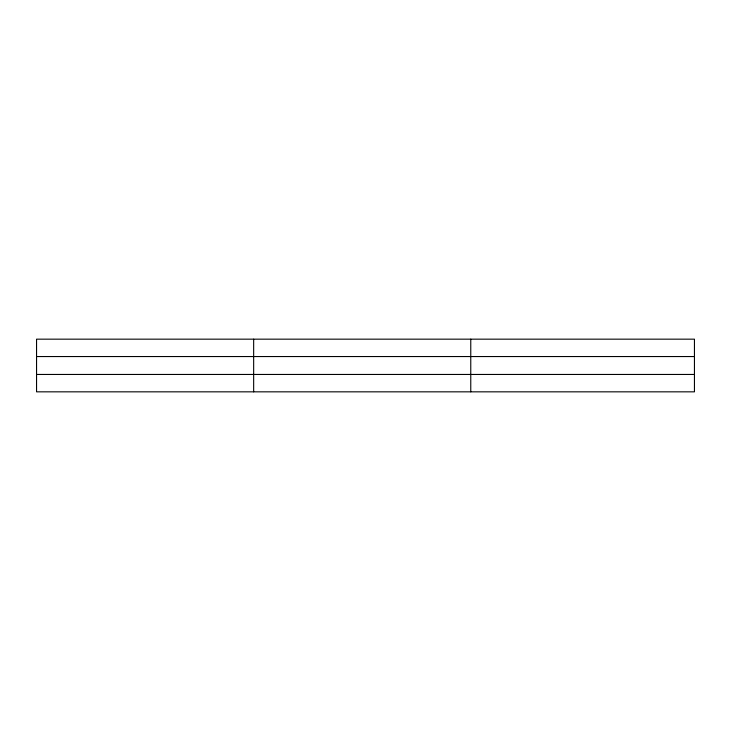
<?xml version="1.0" encoding="UTF-8"?>
<svg xmlns="http://www.w3.org/2000/svg" width="731" height="731" viewBox="0 0 731 731"><rect width="100%" height="100%" fill="white"/><g stroke="black" fill="none" stroke-linecap="round" stroke-linejoin="round"><path stroke-width="1.1" d="M253.657 391.834L253.657 339.166M470.764 391.834L470.764 339.166M694.45 374.455L694.45 391.834L36.55 391.834L36.55 339.166L694.45 339.166L694.45 374.455L36.55 374.455M36.55 356.545L694.45 356.545"/></g></svg>
